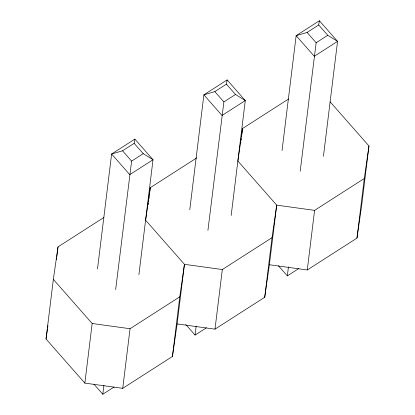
<?xml version="1.0" encoding="UTF-8"?>
<svg xmlns="http://www.w3.org/2000/svg" width="415" height="415" viewBox="0 0 415 415"><rect width="100%" height="100%" fill="white"/><g stroke="black" fill="none" stroke-linecap="round" stroke-linejoin="round"><path stroke-width="0.62" d="M196.762 157.882L150.282 187.694L145.618 220.209L184.436 264.319L177.117 323.928L172.448 356.449L122.731 388.336L84.847 383.107L46.034 338.998L53.348 279.388L58.017 246.873L103.952 217.408M56.44 259.691L56.679 257.767M56.834 256.486L58.017 246.873M97.504 268.956L111.619 154.017L134.865 139.108L153.016 159.734L138.906 274.673M84.847 383.107L92.166 323.498L53.348 279.388M114.156 386.967L102.806 394.25L103.906 385.26M115.655 289.582L131.612 161.113L122.539 150.801L111.619 154.017L129.765 174.642L153.016 159.734L143.237 153.659L134.164 143.346L134.865 139.108M122.731 388.336L130.051 328.727L179.768 296.839L184.436 264.319L222.316 269.548L272.038 237.66L276.701 205.145L237.883 161.036L242.552 128.515L288.487 99.05M148.238 204.356L148.394 203.075M148.549 201.794L148.788 199.869M148.944 198.588L149.182 196.669M149.338 195.382L150.282 187.694M189.769 209.777L203.884 94.838L227.135 79.929L245.281 100.555L231.171 215.494M172.448 356.449L179.768 296.839M206.426 327.788L195.071 335.071L196.176 326.081M207.92 230.403L223.882 101.934L214.804 91.622L203.884 94.838L222.035 115.463L245.281 100.555L235.502 94.48L226.429 84.167L227.135 79.929M177.117 323.928L214.996 329.157L222.316 269.548M240.742 143.258L240.897 141.977M241.136 140.052L241.291 138.771M241.525 136.846L242.552 128.515M282.039 150.603L296.149 35.659L319.4 20.75L337.551 41.376L323.435 156.315M214.996 329.157L264.718 297.27L272.038 237.66M264.718 297.27L269.382 264.749L276.701 205.145L314.586 210.374L364.303 178.481L368.966 145.966L330.153 101.857M298.691 268.614L287.336 275.892L288.441 266.902M300.19 171.229L316.147 42.755L307.074 32.443L296.149 35.659L314.3 56.284L337.551 41.376L327.772 35.301L318.694 24.988L319.4 20.75M269.382 264.749L307.266 269.978L314.586 210.374M307.266 269.978L356.983 238.091L364.303 178.481M368.966 145.966L361.652 205.57L356.983 238.091M46.034 338.998L47.497 328.794M47.678 327.518L47.953 325.609M122.539 150.801L134.164 143.346M214.804 91.622L226.429 84.167M307.074 32.443L318.694 24.988M131.612 161.113L143.237 153.659M223.882 101.934L235.502 94.48M316.147 42.755L327.772 35.301M92.166 323.498L130.051 328.727M278.475 265.823L287.336 275.892M185.785 324.52L195.071 335.071M93.94 384.176L102.806 394.25"/></g></svg>
